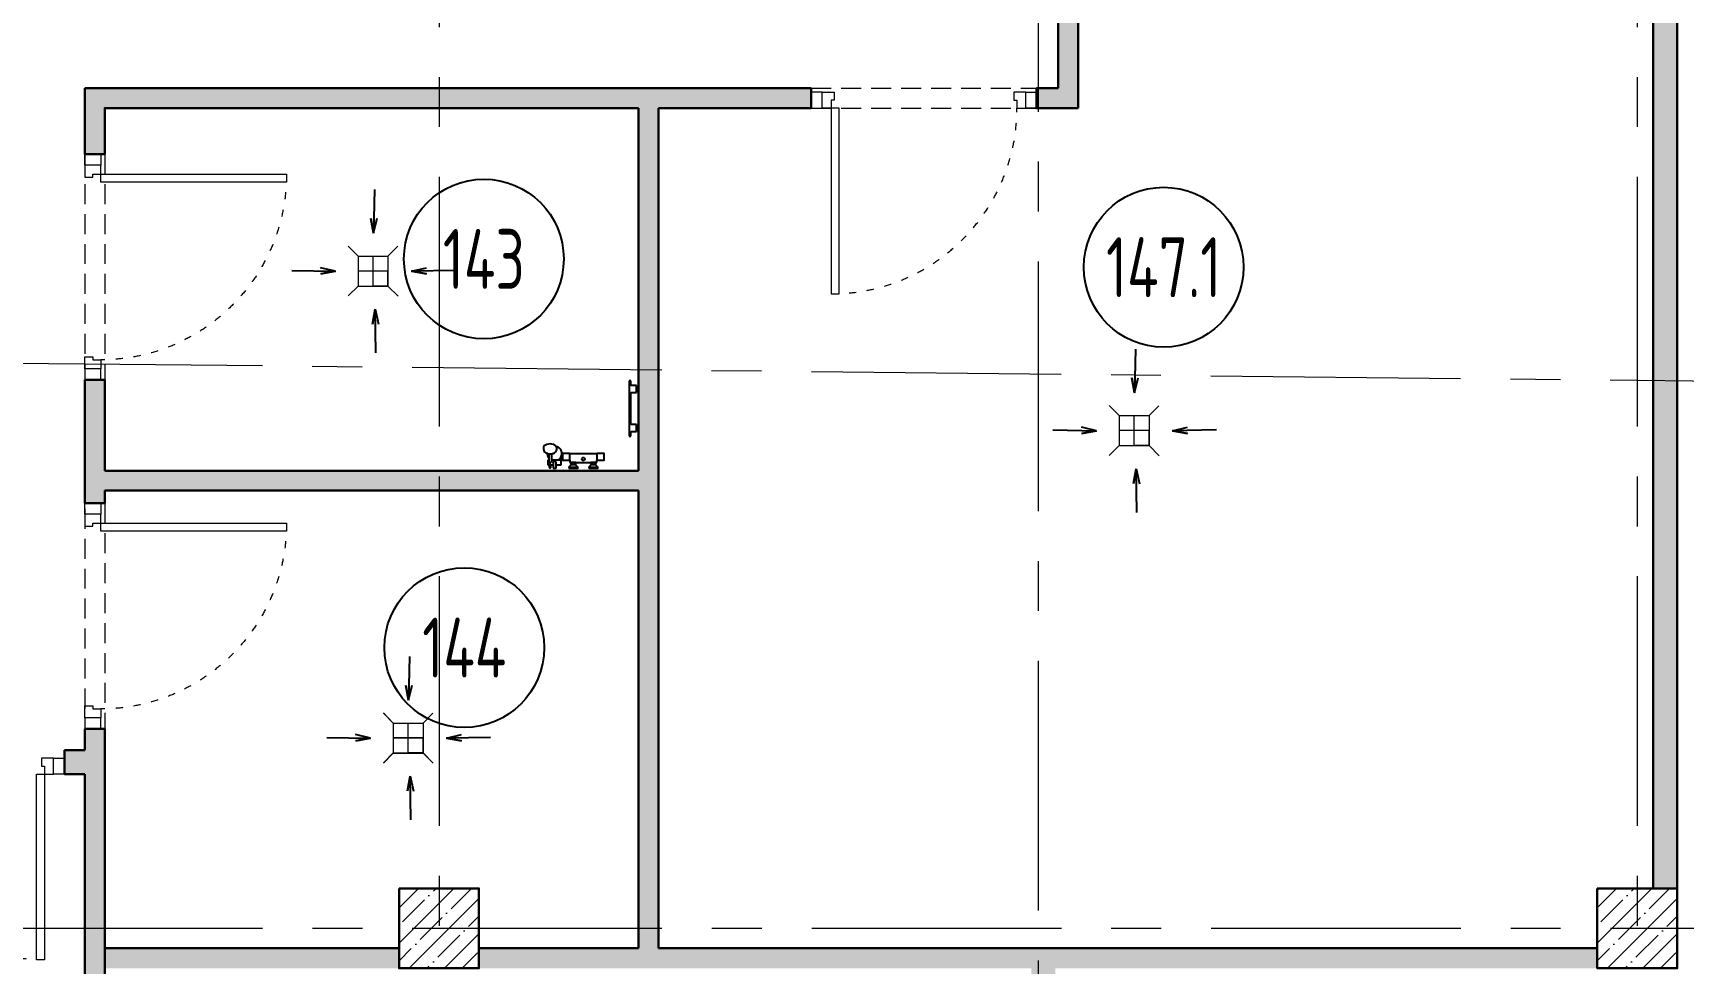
# Model space of a CAD drawing. Header units: millimetres. Extents: x -8417289 to 9420486, y 0 to 166066.
# Drawn here: x -208267 to -200000, y 100422 to 105084 of the extents above; entities that cross this region are included whole.
import ezdxf
from ezdxf import colors
from ezdxf.entities.mleader import LeaderData, LeaderLine
from ezdxf.enums import TextEntityAlignment as Align
from ezdxf.math import Vec2, Vec3

# ---------------------------------------------------------------- set-up
doc = ezdxf.new("R2010")
doc.units = ezdxf.units.MM
doc.header["$MEASUREMENT"] = 0
for name, pattern in [('ACAD_ISO03W100', [30, 12, -18]), ('ADSK_Штриховая_ш2 п1', [3, 2, -1]), ('CENTER', [2, 1.25, -0.25, 0.25, -0.25])]:
    doc.linetypes.add(name, pattern=pattern)
doc.layers.get('0').update_dxf_attribs({"color": 250, "lineweight": 9})
for name, color, linetype, lineweight in [('_АР ТЕКСТ', 250, 'Continuous', 25), ('АР_Двери', 175, 'Continuous', 18), ('АР_Колонны', 250, 'Continuous', 30), ('АР_Колонны Штрих', 250, 'Continuous', 5), ('АР_Маркер экспликации', 239, 'Continuous', 13), ('АР_Номер помещения', 1, 'Continuous', 25), ('АР_Оси', 195, 'Continuous', 9), ('АР_Перегородки газоблок', 165, 'Continuous', 30), ('АР_Перегородки газоблок_Штрих', 165, 'Continuous', 5), ('АР_тонкая линия', 250, 'Continuous', 0)]:
    doc.layers.add(name, color=color, linetype=linetype, lineweight=lineweight)
for name, color, linetype in [('ТХ_ВК_оборуд.ТХ', 250, 'Continuous'), ('ТХ_ВК_трапы', 5, 'Continuous'), ('ТХ_привязки ЭО', 96, 'Continuous'), ('ТХ_привязки_ВК', 174, 'Continuous'), ('ТХ_сантехника', 253, 'Continuous')]:
    doc.layers.add(name, color=color, linetype=linetype)
doc.styles.add('ISOCPEUR', font='isocpeur.TTF')
pattern_1 = [(50, (0, 0), (215.17805, -18.82564), [22.5, -247.5]), (355, (0, 0), (-41.6254, 225.65764), [18, -198]), (100.45144, (17.93, -1.57), (173.55265, 206.832), [19.12206, -210.34263]), (46.1842, (0, 60), (320.1724, -49.65578), [33.75, -371.25]), (96.63564, (26.68, 55.86), (280.3986, 292.2356), [28.6831, -315.51413]), (351.18416, (0, 60), (280.3986, 292.2356), [27, -297]), (21, (30, 45), (179.07212, -120.78567), [22.5, -247.5]), (326, (30, 45), (72.9946, 217.54501), [18, -198]), (71.45144, (44.92, 34.93), (252.06671, 96.75935), [19.12206, -210.34263]), (37.5, (0, 0), (3.647957, 99.868156), [0, -195.6, 0, -201, 0, -198.75]), (7.5, (0, 0), (78.92086, 118.323514), [0, -114.6, 0, -191.1, 0, -75.75]), (327.5, (-66.9, 0), (160.14673, -6.766462), [0, -75, 0, -234, 0, -310.5]), (317.5, (-96.9, 0), (174.95585, 30.031495), [0, -97.5, 0, -155.4, 0, -220.5])]

# ---------------------------------------------------------------- blocks, each defined once
blk = doc.blocks.new('*U1018')
blk.add_lwpolyline([(-100, 80), (-100, 1010), (-140, 1010), (-140, 80)], close=True)
for points in [[(-1130, 0), (-1130, 80), (-1075, 80), (-1075, 0), (-1130, 0)], [(-1075, 80), (-1075, 0), (-1015, 0), (-1015, 40), (-1030, 40), (-1030, 80), (-1075, 80)], [(-55, 80), (-55, 0), (-115, 0), (-115, 40), (-100, 40), (-100, 80), (-55, 80)], [(0, 0), (0, 80), (-55, 80), (-55, 0), (0, 0)]]:
    blk.add_lwpolyline(points)
at = {"linetype": 'ACAD_ISO03W100', "ltscale": 3}
blk.add_arc((-100, 80), 930, 90, 180, dxfattribs=at)
blk = doc.blocks.new('*U58')
at = {"layer": 'АР_Номер помещения', "color": 7}
blk.add_circle((-7943.3, 3244.8), 400, dxfattribs=at)
at = {"color": 7, "style": 'ISOCPEUR', "width": 0.7, "flags": 1}
blk.add_attdef('КАТЕГОРИЯ', (-499.2, -2092.2), '', height=250, dxfattribs=at)
at = {"layer": 'АР_Номер помещения', "color": 7, "style": 'ISOCPEUR', "width": 0.7}
blk.add_attdef('НОМЕР_ПОМЕЩЕНИЯ', text='', height=300, dxfattribs=at).set_placement((-7943.3, 3244.8), align=Align.MIDDLE_CENTER)
blk = doc.blocks.new('*U59')
at = {"layer": 'АР_Номер помещения', "color": 7}
blk.add_circle((-7168.2, 4654.6), 400, dxfattribs=at)
at = {"color": 7, "style": 'ISOCPEUR', "width": 0.7, "flags": 1}
blk.add_attdef('КАТЕГОРИЯ', (-499.2, -2092.2), '', height=250, dxfattribs=at)
at = {"layer": 'АР_Номер помещения', "color": 7, "style": 'ISOCPEUR', "width": 0.7}
blk.add_attdef('НОМЕР_ПОМЕЩЕНИЯ', text='', height=300, dxfattribs=at).set_placement((-7168.2, 4654.6), align=Align.MIDDLE_CENTER)
blk = doc.blocks.new('*U965')
for points in [[(0, 0), (0, -80), (55, -80), (55, 0), (0, 0)], [(55, -80), (55, 0), (115, 0), (115, -40), (100, -40), (100, -80), (55, -80)], [(1075, -80), (1075, 0), (1015, 0), (1015, -40), (1030, -40), (1030, -80), (1075, -80)], [(1130, 0), (1130, -80), (1075, -80), (1075, 0), (1130, 0)]]:
    blk.add_lwpolyline(points)
blk.add_lwpolyline([(100, -80), (100, -1010), (140, -1010), (140, -80)], close=True)
at = {"linetype": 'ACAD_ISO03W100', "ltscale": 3}
blk.add_arc((100, -80), 930, 270, 0, dxfattribs=at)
blk = doc.blocks.new('*U899')
at = {"layer": 'АР_Номер помещения', "color": 7}
blk.add_circle((-1420.8, -700.2), 400, dxfattribs=at)
at = {"color": 7, "style": 'ISOCPEUR', "width": 0.7, "flags": 1}
blk.add_attdef('КАТЕГОРИЯ', (-499.2, -2092.2), '', height=250, dxfattribs=at)
at = {"layer": 'АР_Номер помещения', "color": 7, "style": 'ISOCPEUR', "width": 0.7}
blk.add_attdef('НОМЕР_ПОМЕЩЕНИЯ', text='', height=300, dxfattribs=at).set_placement((-1420.8, -700.2), align=Align.MIDDLE_CENTER)
blk = doc.blocks.new('_DotSmall')
at = {"color": 0, "linetype": 'ByBlock', "const_width": 0.5}
blk.add_lwpolyline([(-0.0625, 0, 1), (0.0625, 0, 1)], format="xyb", close=True, dxfattribs=at)
blk = doc.blocks.new('Трап ТХ')
at = {"layer": 'ТХ_ВК_трапы', "color": 5, "lineweight": 0}
for p, q in [((305243.2, -196674.3), (305292.9, -196724.5)), ((305292.9, -196724.5), (305292.9, -196874.5)), ((305292.9, -196724.5), (305442.2, -196724.5)), ((305367.6, -196874.5), (305367.6, -196724.5)), ((305491.2, -196675.5), (305442.2, -196724.5)), ((305442.2, -196724.5), (305442.2, -196874.5)), ((305442.2, -196799.5), (305292.9, -196799.5)), ((305442.2, -196874.5), (305442.2, -196799.5)), ((305243.2, -196924.3), (305292.9, -196874.5)), ((305292.9, -196874.5), (305442.2, -196874.5)), ((305442.2, -196874.5), (305367.6, -196874.5)), ((305493.2, -196925.5), (305442.2, -196874.5))]:
    blk.add_line(p, q, dxfattribs=at)
blk = doc.blocks.new('A$C985b353d')
at = {"layer": 'ТХ_ВК_трапы', "ltscale": 100}
for p, q in [((6.4, 408.7), (2.2, 189.2)), ((2.2, 189.2), (-11.2, 263.5)), ((-11.2, 263.5), (2.2, 189.2)), ((2.2, 189.2), (19.8, 264.3)), ((-407.4, 3.3), (-187.9, -0.9)), ((-187.9, -0.9), (-263, 16.7)), ((192.3, -0.9), (267.4, 16.7)), ((411.8, 3.3), (192.3, -0.9)), ((-187.9, -0.9), (-262.2, -14.3)), ((-262.2, -14.3), (-187.9, -0.9)), ((192.3, -0.9), (266.6, -14.3)), ((266.6, -14.3), (192.3, -0.9)), ((9.7, -190.8), (-3.8, -265.2)), ((-3.8, -265.2), (9.7, -190.8)), ((13.8, -410.3), (9.7, -190.8)), ((9.7, -190.8), (27.3, -265.9))]:
    blk.add_line(p, q, dxfattribs=at)
blk = doc.blocks.new('_Dot')
at = {"color": 0, "linetype": 'ByBlock', "lineweight": -2}
blk.add_line((-0.5, 0), (-1, 0), dxfattribs=at)
at = {"color": 0, "linetype": 'ByBlock', "const_width": 0.5}
blk.add_lwpolyline([(-0.25, 0, 1), (0.25, 0, 1)], format="xyb", close=True, dxfattribs=at)
blk = doc.blocks.new('_None')

msp = doc.modelspace()

# ---------------------------------------------------------------- hatches: boundary and pattern name
at = {"layer": 'АР_Колонны Штрих', "ltscale": 100}
h = msp.add_hatch(dxfattribs=at)
h.set_pattern_fill('ANSI35', color=256, scale=500)
h.set_pattern_definition([(45, (-1163486.01, 140672.16), (-88.388348, 88.388348), []), (45, (-1163397.63, 140672.16), (-88.388348, 88.388348), [156.25, -31.25, 0, -31.25])])
h.paths.add_polyline_path([(-206033.9, 100800.7), (-206433.9, 100800.7), (-206433.9, 100400.7), (-206033.9, 100400.7)])
h = msp.add_hatch(dxfattribs=at)
h.set_pattern_fill('ANSI35', color=256, scale=500)
h.set_pattern_definition([(45, (-1157486.01, 140672.16), (-88.388348, 88.388348), []), (45, (-1157397.63, 140672.16), (-88.388348, 88.388348), [156.25, -31.25, 0, -31.25])])
h.paths.add_polyline_path([(-200033.9, 100800.7), (-200433.9, 100800.7), (-200433.9, 100400.7), (-200033.9, 100400.7)])
at = {"layer": 'АР_Перегородки газоблок_Штрих', "ltscale": 100}
h = msp.add_hatch(dxfattribs=at)
h.set_pattern_fill('AR-CONC', color=256, scale=30)
h.set_pattern_definition(pattern_1)
h.paths.add_polyline_path([(-210461.8, 109734.7), (-210361.8, 109634.7)], flags=17)
h.paths.add_polyline_path([(-201173.4, 109734.7), (-201293.4, 109734.7), (-210461.8, 109734.7), (-210361.8, 109634.7), (-202922.4, 109634.7), (-202922.4, 109061.2), (-202922.4, 108895.3), (-200153.9, 108895.3), (-200153.9, 106920.6), (-203133.9, 106920.6), (-203133.9, 104807.7), (-203241.9, 104807.7), (-203241.9, 104707.7), (-203033.9, 104707.7), (-203033.9, 106800.7), (-200033.9, 106800.7), (-200033.9, 110700.9), (-201173.4, 110702.5), (-201293.4, 110702.5), (-201293.4, 109734.7), (-201173.4, 109734.7), (-201173.4, 110062.1), (-201173.4, 110581.1), (-201173.4, 110582.5), (-200153.9, 110581.1), (-200153.9, 109015.3), (-201173.4, 109015.3)])
h.paths.add_polyline_path([(-201293.4, 109634.7), (-201293.4, 109014.7), (-202822.4, 109014.7), (-202822.4, 109634.7)], flags=16)
h.paths.add_polyline_path([(-202970, 109634.7), (-202849.5, 109634.7)], flags=17)
h = msp.add_hatch(dxfattribs=at)
h.set_pattern_fill('AR-CONC', color=256, scale=30)
h.set_pattern_definition(pattern_1)
h.paths.add_polyline_path([(-200034.1, 106400.7), (-200154.1, 106400.7), (-200154.1, 100800.7), (-200034.1, 100800.7)])
h = msp.add_hatch(dxfattribs=at)
h.set_pattern_fill('AR-CONC', color=256, scale=30)
h.set_pattern_definition(pattern_1)
h.paths.add_polyline_path([(-204369.9, 104807.7), (-204613.1, 104807.7), (-206233.9, 104807.7), (-206233.9, 104707.7), (-205234.4, 104707.7), (-205234.4, 103398.1), (-205134.4, 103397.1), (-205134.4, 104707.7), (-204369.9, 104707.7)])
h.paths.add_polyline_path([(-206233.9, 104807.7), (-208007.7, 104807.7), (-208007.6, 104477.3), (-207907.6, 104477.3), (-207907.7, 104707.7), (-206233.9, 104707.7)])
h.paths.add_polyline_path([(-206233.9, 102892.2), (-207907.7, 102892.2), (-207907.7, 103347.3), (-208007.7, 103347.3), (-208007.7, 102729), (-207907.7, 102729), (-207907.7, 102792.2), (-206233.9, 102792.2)])
h.paths.add_polyline_path([(-205134.4, 103397.1), (-205234.4, 103398.1), (-205234.4, 102892.2), (-206233.9, 102892.2), (-206233.9, 102792.2), (-205234.4, 102792.2), (-205234.4, 100500.7), (-205134.4, 100500.7)])
h = msp.add_hatch(dxfattribs=at)
h.set_pattern_fill('AR-CONC', color=256, scale=30)
h.set_pattern_definition(pattern_1)
h.paths.add_polyline_path([(-207907.7, 101599), (-208007.6, 101599), (-208007.7, 101492.4), (-208110, 101492.4), (-208110, 101372.4), (-208007.7, 101372.4), (-208007.7, 99600.7), (-211914, 99600.7), (-211914, 99480.7), (-208007.5, 99480.7), (-208007.6, 97939.7), (-207907.6, 97939.7), (-207907.7, 100400.7), (-206433.9, 100400.7), (-206433.9, 100500.7), (-207907.7, 100500.7)])
h = msp.add_hatch(dxfattribs=at)
h.set_pattern_fill('AR-CONC', color=256, scale=30)
h.set_pattern_definition(pattern_1)
h.paths.add_polyline_path([(-200433.9, 100500.7), (-203233.8, 100500.7), (-203233.9, 99100.7), (-203148.1, 99100.7), (-203148.1, 100400.7), (-200433.9, 100400.7)])
h.paths.add_polyline_path([(-203233.8, 100500.7), (-206033.9, 100500.7), (-206033.9, 100400.7), (-203268.1, 100400.7), (-203268, 99800.7), (-203268, 99100.7), (-203233.9, 99100.7)])
h.paths.add_polyline_path([(-203148.1, 99100.7), (-203268.1, 99100.7), (-203268, 96390.7), (-204900.9, 96390.7), (-204900.9, 96270.7), (-203064, 96270.7), (-203064, 96350.7), (-203063.9, 96390.7), (-203148, 96390.7)])

# ---------------------------------------------------------------- linework, layer by layer
at = {"layer": 'АР_Колонны', "ltscale": 100}
for points in [[(-206433.9, 100800.7), (-206033.9, 100800.7), (-206033.9, 100400.7), (-206433.9, 100400.7)], [(-200433.9, 100800.7), (-200033.9, 100800.7), (-200033.9, 100400.7), (-200433.9, 100400.7)]]:
    msp.add_lwpolyline(points, close=True, dxfattribs=at)
at = {"layer": 'АР_Оси', "linetype": 'CENTER', "ltscale": 1000}
for p, q in [((-203233.8, 135939.9), (-203233.8, 80207.5)), ((-206233.9, 134363.2), (-206233.9, 78630.8)), ((-200233.9, 134363.2), (-200233.9, 78630.8)), ((-224367.6, 103600.7), (-196974, 103310.7)), ((-224367.6, 100600.7), (-141189.2, 100600.7))]:
    msp.add_line(p, q, dxfattribs=at)
at = {"layer": 'АР_Перегородки газоблок', "ltscale": 100}
for p, q in [((-203133.9, 104807.7), (-203133.9, 106400.7)), ((-203241.9, 104707.7), (-203241.9, 104807.7)), ((-203241.9, 104807.7), (-203133.9, 104807.7)), ((-203241.9, 104707.7), (-203033.9, 104707.7)), ((-208007.7, 102729), (-207907.7, 102729)), ((-208007.7, 101599), (-207907.7, 101599))]:
    msp.add_line(p, q, dxfattribs=at)
for points in [[(-200033.9, 110701), (-200033.9, 106800.7), (-203033.9, 106800.7), (-203033.9, 104707.7)], [(-200153.9, 106400.7), (-200153.9, 104687.7)], [(-200033.9, 106400.7), (-200033.9, 100800.7)], [(-208007.6, 104477.3), (-208007.7, 104807.7)], [(-208007.7, 104807.7), (-204369.9, 104807.7)], [(-204613.1, 104807.7), (-204369.9, 104807.7)], [(-204369.9, 104807.7), (-204369.9, 104707.7)], [(-205234.4, 104707.7), (-207907.7, 104707.7), (-207907.6, 104477.3), (-208007.6, 104477.3)], [(-205234.4, 102892.2), (-205234.4, 104707.7)], [(-205134.4, 100500.7), (-205134.4, 104707.7)], [(-205134.4, 104707.7), (-204369.9, 104707.7)], [(-200153.9, 104687.7), (-200153.9, 100800.7)], [(-208007.7, 103347.3), (-207907.7, 103347.3)], [(-208007.7, 102729), (-208007.7, 103347.3)], [(-207907.7, 102892.2), (-207907.7, 103347.3)], [(-208007.7, 102892.2), (-208007.7, 102892.2)], [(-207907.7, 102892.2), (-205234.4, 102892.2)], [(-208007.7, 102792.2), (-208007.7, 102792.2)], [(-207907.7, 102729), (-207907.7, 102792.2)], [(-207907.7, 102792.2), (-205234.4, 102792.2)], [(-205234.4, 100500.7), (-205234.4, 102792.2)], [(-208007.7, 101492.4), (-208007.7, 101599)], [(-207907.7, 101328.2), (-207907.7, 101599)], [(-208110, 101372.4), (-208110, 101492.4)], [(-208110, 101492.4), (-208007.7, 101492.4)], [(-208110, 101372.4), (-208007.7, 101372.4)], [(-208007.7, 99600.7), (-208007.7, 101372.4)], [(-207907.7, 99452.4), (-207907.7, 101372.4)], [(-206433.9, 100500.7), (-207907.7, 100500.7)], [(-206033.9, 100500.7), (-205234.4, 100500.7)], [(-205134.4, 100500.7), (-200433.9, 100500.7)]]:
    msp.add_lwpolyline(points, dxfattribs=at)
at = {"layer": 'АР_тонкая линия', "linetype": 'ADSK_Штриховая_ш2 п1', "ltscale": 50}
for p, q in [((-204370, 104807.7), (-203239.9, 104807.5)), ((-204369.9, 104707.7), (-203239.9, 104707.2))]:
    msp.add_line(p, q, dxfattribs=at)
for points in [[(-208007.8, 104477.3), (-208007.8, 103347.3)], [(-207907.6, 104477.3), (-207907.6, 103347.3)], [(-208007.6, 102701.5), (-208007.6, 101599)], [(-207907.7, 102729), (-207907.7, 101599)]]:
    msp.add_lwpolyline(points, dxfattribs=at)
at = {"layer": 'ТХ_сантехника'}
for p, q in [((-205281.1, 103342.9), (-205281.1, 103065.5)), ((-205273.7, 103342.9), (-205281.1, 103342.9)), ((-205273.7, 103319.5), (-205273.7, 103342.9)), ((-205244.4, 103319.5), (-205273.7, 103319.5)), ((-205273.7, 103124.2), (-205273.7, 103284.2)), ((-205273.7, 103284.2), (-205244.4, 103284.2)), ((-205244.4, 103284.2), (-205244.4, 103319.5)), ((-205244.4, 103124.2), (-205273.7, 103124.2)), ((-205244.4, 103088.9), (-205244.4, 103124.2)), ((-205709.9, 103011.9), (-205711.1, 103007)), ((-205706.6, 103016.6), (-205709.9, 103011.9)), ((-205701.3, 103020.5), (-205706.6, 103016.6)), ((-205694.4, 103023.6), (-205701.3, 103020.5)), ((-205686.4, 103025.5), (-205694.4, 103023.6)), ((-205677.7, 103026.1), (-205686.4, 103025.5)), ((-205669.1, 103025.5), (-205677.7, 103026.1)), ((-205661.1, 103023.6), (-205669.1, 103025.5)), ((-205654.2, 103020.5), (-205661.1, 103023.6)), ((-205648.9, 103016.6), (-205654.2, 103020.5)), ((-205646.7, 103013.5), (-205648.9, 103016.6)), ((-205645.5, 103011.9), (-205646.7, 103013.5)), ((-205644.4, 103007), (-205645.5, 103011.9)), ((-205281.1, 103065.5), (-205273.7, 103065.5)), ((-205273.7, 103065.5), (-205273.7, 103088.9)), ((-205273.7, 103088.9), (-205244.4, 103088.9)), ((-205711.1, 103007), (-205711.1, 102999.9)), ((-205711.1, 102999.9), (-205710.7, 102997.8)), ((-205710.7, 102997.8), (-205709.6, 102992.9)), ((-205709.6, 102992.9), (-205708.6, 102991.1)), ((-205708.6, 102991.1), (-205705.4, 102986.6)), ((-205705.4, 102986.6), (-205704.1, 102985.4)), ((-205704.1, 102985.4), (-205699.2, 102981.8)), ((-205699.2, 102981.8), (-205692.9, 102979)), ((-205692.9, 102979), (-205691.7, 102978.7)), ((-205689.5, 102978.1), (-205691.7, 102978.7)), ((-205689.5, 102978.1), (-205683.8, 102976.7)), ((-205684.5, 102945.5), (-205688.4, 102945.5)), ((-205688.4, 102945.5), (-205688.4, 102921.5)), ((-205685.1, 102977), (-205684.7, 102964.9)), ((-205684.7, 102964.9), (-205684.4, 102936.7)), ((-205684.6, 102956.1), (-205684.5, 102945.5)), ((-205684.2, 102935.7), (-205684.4, 102936.7)), ((-205683.8, 102934.6), (-205684.2, 102935.7)), ((-205683.8, 102976.7), (-205677.7, 102976.3)), ((-205683, 102933.8), (-205683.8, 102934.6)), ((-205682.1, 102933.1), (-205683, 102933.8)), ((-205681.1, 102932.7), (-205682.1, 102933.1)), ((-205681.1, 102932.7), (-205679.5, 102931.9)), ((-205681.1, 102932.7), (-205681.1, 102932.7)), ((-205680.9, 102932.7), (-205681.1, 102932.7)), ((-205679.7, 102932.5), (-205680.9, 102932.7)), ((-205675.7, 102932.5), (-205679.7, 102932.5)), ((-205679.5, 102931.9), (-205677.7, 102931.7)), ((-205677.7, 102976.3), (-205671.7, 102976.7)), ((-205677.7, 102931.7), (-205676, 102931.9)), ((-205676, 102931.9), (-205674.4, 102932.7)), ((-205674.5, 102932.7), (-205675.7, 102932.5)), ((-205674.4, 102932.7), (-205674.5, 102932.7)), ((-205673.4, 102933.1), (-205674.4, 102932.7)), ((-205674.4, 102932.7), (-205674.4, 102932.7)), ((-205672.4, 102933.8), (-205673.4, 102933.1)), ((-205671.7, 102934.6), (-205672.4, 102933.8)), ((-205671.7, 102976.7), (-205666, 102978.1)), ((-205671.2, 102935.7), (-205671.7, 102934.6)), ((-205671.1, 102936.7), (-205671.2, 102935.7)), ((-205670.7, 102964.9), (-205671.1, 102936.7)), ((-205637.7, 102945.5), (-205671, 102945.5)), ((-205670.4, 102977), (-205670.7, 102964.9)), ((-205666, 102978.1), (-205662.5, 102979)), ((-205662.5, 102979), (-205656.2, 102981.8)), ((-205662.4, 102933.5), (-205662.4, 102921.5)), ((-205662.4, 102933.5), (-205662.4, 102921.5)), ((-205656.2, 102981.8), (-205651.4, 102985.4)), ((-205651.4, 102985.4), (-205650, 102986.6)), ((-205650, 102986.6), (-205646.8, 102991.1)), ((-205647.7, 102921.5), (-205647.7, 102933.5)), ((-205646.8, 102991.1), (-205645.9, 102992.9)), ((-205645.9, 102992.9), (-205644.7, 102997.8)), ((-205644.7, 102997.8), (-205644.4, 102999.9)), ((-205644.4, 102999.9), (-205644.4, 103007)), ((-205621.7, 102945.5), (-205637.7, 102945.5)), ((-205636, 102946.5), (-205615.1, 102946.5)), ((-205615.1, 102955.2), (-205626.2, 102955.2)), ((-205621.7, 102921.5), (-205621.7, 102945.5)), ((-205615.1, 102976.8), (-205615.1, 102955.2)), ((-205615.1, 102955.2), (-205615.1, 102946.5)), ((-205615.1, 102946.5), (-205615.1, 102946.2)), ((-205579.7, 102978.8), (-205613.1, 102978.8)), ((-205613.1, 102944.2), (-205579.7, 102944.2)), ((-205579.7, 102975.5), (-205579.7, 102978.8)), ((-205578.4, 102975.5), (-205579.7, 102975.5)), ((-205579.7, 102975.5), (-205579.7, 102944.9)), ((-205579.7, 102944.2), (-205579.7, 102944.9)), ((-205579.7, 102944.9), (-205578.4, 102944.9)), ((-205443.7, 102976.2), (-205578.4, 102976.2)), ((-205578.4, 102976.2), (-205578.4, 102976.1)), ((-205578.4, 102976.1), (-205578.4, 102975.7)), ((-205578.4, 102975.7), (-205578.4, 102975.5)), ((-205578.4, 102944.9), (-205578.4, 102975.7)), ((-205578.4, 102944.9), (-205578.4, 102933.5)), ((-205578.4, 102933.5), (-205573.7, 102933.5)), ((-205573.7, 102933.5), (-205573.7, 102922.2)), ((-205548.4, 102933.5), (-205573.7, 102933.5)), ((-205567.4, 102922.2), (-205567.4, 102933.5)), ((-205554.7, 102922.2), (-205554.7, 102933.5)), ((-205548.4, 102922.2), (-205548.4, 102933.5)), ((-205548.4, 102933.5), (-205473.7, 102933.5)), ((-205473.7, 102933.5), (-205473.7, 102922.2)), ((-205448.4, 102933.5), (-205473.7, 102933.5)), ((-205467.4, 102922.2), (-205467.4, 102933.5)), ((-205454.7, 102922.2), (-205454.7, 102933.5)), ((-205448.4, 102922.2), (-205448.4, 102933.5)), ((-205448.4, 102933.5), (-205443.7, 102933.5)), ((-205443.7, 102976.1), (-205443.7, 102976.2)), ((-205443.7, 102975.7), (-205443.7, 102976.1)), ((-205443.7, 102975.5), (-205443.7, 102975.7)), ((-205442.4, 102975.5), (-205443.7, 102975.5)), ((-205443.7, 102975.5), (-205443.7, 102944.9)), ((-205443.7, 102933.5), (-205443.7, 102944.9)), ((-205443.7, 102944.9), (-205442.4, 102944.9)), ((-205409.1, 102978.8), (-205442.4, 102978.8)), ((-205442.4, 102978.8), (-205442.4, 102975.5)), ((-205442.4, 102944.9), (-205442.4, 102975.5)), ((-205442.4, 102944.9), (-205442.4, 102944.2)), ((-205442.4, 102944.2), (-205409.1, 102944.2)), ((-205407.1, 102946.2), (-205407.1, 102976.8)), ((-205688.4, 102921.5), (-205682.1, 102921.5)), ((-205682.1, 102921.5), (-205682.1, 102910.2)), ((-205673.4, 102921.5), (-205682.1, 102921.5)), ((-205673.4, 102910.2), (-205673.4, 102921.5)), ((-205673.4, 102921.5), (-205662.4, 102921.5)), ((-205662.4, 102921.5), (-205662.4, 102904.2)), ((-205662.4, 102904.2), (-205647.7, 102904.2)), ((-205647.7, 102904.2), (-205647.7, 102921.5)), ((-205647.7, 102921.5), (-205621.7, 102921.5)), ((-205571.7, 102922.2), (-205584.4, 102908.9)), ((-205584.4, 102908.9), (-205584.4, 102904.2)), ((-205537.7, 102908.9), (-205584.4, 102908.9)), ((-205584.4, 102904.2), (-205537.7, 102904.2)), ((-205573.7, 102922.2), (-205571.7, 102922.2)), ((-205550.4, 102922.2), (-205571.7, 102922.2)), ((-205537.7, 102908.9), (-205550.4, 102922.2)), ((-205550.4, 102922.2), (-205548.4, 102922.2)), ((-205537.7, 102904.2), (-205537.7, 102908.9)), ((-205471.7, 102922.2), (-205484.4, 102908.9)), ((-205484.4, 102908.9), (-205484.4, 102904.2)), ((-205437.7, 102908.9), (-205484.4, 102908.9)), ((-205484.4, 102904.2), (-205437.7, 102904.2)), ((-205473.7, 102922.2), (-205471.7, 102922.2)), ((-205450.4, 102922.2), (-205471.7, 102922.2)), ((-205437.7, 102908.9), (-205450.4, 102922.2)), ((-205450.4, 102922.2), (-205448.4, 102922.2)), ((-205437.7, 102904.2), (-205437.7, 102908.9))]:
    msp.add_line(p, q, dxfattribs=at)
for centre, major_axis, start_param, end_param in [((-205655.1, 102977.8), (25.9, 25.9), -1.450597, 0.554553), ((-205655.2, 102977.8), (25.8, -25.8), 3.901829, 4.560561), ((-205655.1, 102933.5), (5.19, -5.19), 0.785398, 3.926991), ((-205655.1, 102977.8), (25.9, -25.9), 5.990979, 6.04581), ((-205655.1, 102977.8), (25.9, 25.9), 4.475014, 4.832588), ((-205613.1, 102976.8), (1.41, 1.41), 0.785398, 2.356194), ((-205613.1, 102946.2), (1.41, 1.41), 2.356194, 3.926991), ((-205511.1, 102950.9), (5.66, 5.66), 2.356194490192329, 8.639379797371916), ((-205409.1, 102976.8), (1.41, -1.41), 0.785398, 2.356194), ((-205409.1, 102946.2), (1.41, 1.41), 3.926991, 5.497787), ((-205677.7, 102910.2), (3.06, 3.06), 2.356194, 5.497787)]:
    msp.add_ellipse(centre, major_axis=major_axis, ratio=1, start_param=start_param, end_param=end_param, dxfattribs=at)

# ---------------------------------------------------------------- block references
at = {"layer": 'АР_Двери'}
msp.add_blockref('*U965', (-204369.9, 104787.7), dxfattribs=at)
at = {"layer": 'АР_Двери', "xscale": -1}
for p, rotation in [((-208007.6, 104477.3), 270), ((-208007.6, 102729), 270), ((-208110, 101452.4), 180)]:
    msp.add_blockref('*U1018', p, dxfattribs=dict(at, rotation=rotation))
at = {"layer": 'АР_Маркер экспликации'}
ref = msp.add_blockref('*U59', (-198841.2, 99297.8), dxfattribs=at)
ref.add_attrib('НОМЕР_ПОМЕЩЕНИЯ', '143', dxfattribs={"layer": 'АР_Номер помещения', "color": 7, "height": 300, "style": 'ISOCPEUR', "width": 0.7}).set_placement((-206009.3, 103952.3), align=Align.MIDDLE_CENTER)
at = {"layer": 'АР_Маркер экспликации', "color": 7}
ref = msp.add_blockref('*U899', (-201184.5, 104611.3), dxfattribs=at)
ref.add_attrib('НОМЕР_ПОМЕЩЕНИЯ', '147.1', dxfattribs={"layer": 'АР_Номер помещения', "color": 7, "height": 300, "style": 'ISOCPEUR', "width": 0.7}).set_placement((-202605.2, 103911), align=Align.MIDDLE_CENTER)
ref = msp.add_blockref('*U58', (-198164.1, 98761.3), dxfattribs=at)
ref.add_attrib('НОМЕР_ПОМЕЩЕНИЯ', '144', dxfattribs={"layer": 'АР_Номер помещения', "color": 7, "height": 300, "style": 'ISOCPEUR', "width": 0.7}).set_placement((-206107.4, 102006.2), align=Align.MIDDLE_CENTER)
at = {"layer": 'АР_тонкая линия', "ltscale": 500}
for p in [(-206564, 103891.9), (-202753.3, 103092.8), (-206388.3, 101553.6)]:
    msp.add_blockref('A$C985b353d', p, dxfattribs=at)
at = {"layer": 'ТХ_ВК_оборуд.ТХ'}
for p in [(-511931.6, 300691.4), (-508120.8, 299892.3), (-511755.8, 298353.1), (-511755.8, 298352.6)]:
    msp.add_blockref('Трап ТХ', p, dxfattribs=at)

# ---------------------------------------------------------------- leaders
at = {"layer": '_АР ТЕКСТ'}
ml = msp.add_multileader_mtext('Standard', dxfattribs=at)
ml.set_content('{\\W0.8;-2,550}', color=256, style='ISOCPEUR')
ml.set_leader_properties(color=256, linetype='Continuous', lineweight=-1)
ml.set_arrow_properties(name='DOTSMALL')
ml.build(insert=Vec2(0, 0))
ml.multileader.update_dxf_attribs({"has_text_frame": 1, "text_left_attachment_type": 4, "text_right_attachment_type": 4, "dogleg_length": 100, "arrow_head_size": 180})
ctx = ml.context
ctx.base_point, ctx.char_height, ctx.arrow_head_size, ctx.landing_gap_size, ctx.plane_origin = Vec3(-302775.8, 123943.3, -2), 250, 180, 50, Vec3(-302295.5, 121699.2, -2)
ctx.left_attachment, ctx.right_attachment = 4, 4
notes = []
notes.append((ctx, [(0, (0, 0, 0), (0, 0), (1, 0), 1, [])]))
ctx.mtext.insert, ctx.mtext.width, ctx.mtext.defined_height, ctx.mtext.line_spacing_style, ctx.mtext.flow_direction = Vec3(-302725.8, 124276.6, -2), 801.086, 330.7, 2, 5
ml = msp.add_multileader_mtext('Standard', dxfattribs=at)
ml.set_content('{\\W0.8;-2,550}', color=256, style='ISOCPEUR')
ml.set_leader_properties(color=256, linetype='Continuous', lineweight=-1)
ml.set_arrow_properties(name='DOTSMALL')
ml.build(insert=Vec2(0, 0))
ml.multileader.update_dxf_attribs({"has_text_frame": 1, "text_left_attachment_type": 4, "text_right_attachment_type": 4, "dogleg_length": 100, "arrow_head_size": 180})
ctx = ml.context
ctx.base_point, ctx.char_height, ctx.arrow_head_size, ctx.landing_gap_size, ctx.plane_origin = Vec3(-314736, 120073.3, -2), 250, 180, 50, Vec3(-314255.7, 117829.3, -2)
ctx.left_attachment, ctx.right_attachment = 4, 4
notes.append((ctx, [(0, (0, 0, 0), (0, 0), (1, 0), 1, [])]))
ctx.mtext.insert, ctx.mtext.width, ctx.mtext.defined_height, ctx.mtext.line_spacing_style, ctx.mtext.flow_direction = Vec3(-314686, 120406.6, -2), 801.086, 330.7, 2, 5
at = {"layer": 'ТХ_привязки ЭО'}
ml = msp.add_multileader_mtext('Standard', dxfattribs=at)
ml.set_content('\\A1;{\\fArial|b0|i0|c204|p34;Кабель из стены на Н-1200 \\A0;мм от УЧП\\A1; (\\fArial|b0|i0|c0|p34;L-1\\fArial|b0|i0|c204|p34;,0м)\\Pдля подкл. электросушителя для рук \\A0;(поз. У240):\\P- 1,0 кВт/220В/1Ф}', color=256, style='ISOCPEUR')
ml.set_leader_properties()
ml.set_arrow_properties(name='NONE')
ml.build(insert=Vec2(0, 0))
ml.multileader.update_dxf_attribs({"text_left_attachment_type": 6, "text_right_attachment_type": 6, "dogleg_length": 0.36})
ctx = ml.context
ctx.base_point, ctx.char_height, ctx.landing_gap_size, ctx.plane_origin = Vec3(-184426.6, 102140.8, 196.8), 200, 0, Vec3(-208774.4, 93885.1, 196.8)
ctx.left_attachment, ctx.right_attachment = 6, 6
notes.append((ctx, [(0, (1, 1, 0), (-184427, 102140.8, 196.8), (1, 0), 0.36, [(0, [(-203268.1, 96909.5, 196.8), (-206154.9, 97849.8, 196.8)], 0, [])])]))
ctx.mtext.insert, ctx.mtext.width, ctx.mtext.flow_direction = Vec3(-184426.6, 102380.8, 196.8), 6437.978, 5
at = {"layer": 'ТХ_привязки_ВК'}
ml = msp.add_multileader_mtext('Standard', dxfattribs=at)
ml.set_content('{\\fArial|b0|i0|c204|p34;Вентиль подвода хол. воды dy-15,\\A1;\\fArial|b0|i0|c0|p34;\\P\\pt3;\\A0;\\fArial|b0|i0|c204|p34;Выпуск канализации dy-50\\A1;\\fArial|b0|i0|c0|p34;\\P\\fArial|b0|i0|c204|p34;для подкл. питьев. фонтанчика (поз. У300б) }', color=256, style='ISOCPEUR')
ml.set_leader_properties()
ml.set_arrow_properties(name='DOT')
ml.build(insert=Vec2(0, 0))
ml.multileader.update_dxf_attribs({"text_left_attachment_type": 6, "text_right_attachment_type": 6, "dogleg_length": 0.36, "arrow_head_size": 100})
ctx = ml.context
ctx.base_point, ctx.char_height, ctx.arrow_head_size, ctx.plane_origin = Vec3(-184433.3, 100846), 200, 100, Vec3(-195426.7, 115211.5)
ctx.left_attachment, ctx.right_attachment = 6, 6
notes.append((ctx, [(0, (1, 1, 0), (-184433.7, 100846), (1, 0), 0.36, [(1, [(-203817.3, 96270.7)], 0, [])])]))
ctx.mtext.insert, ctx.mtext.width, ctx.mtext.flow_direction = Vec3(-184431.3, 101104.8), 6052.888, 5
for ctx, leaders in notes:
    for number, flags, end, landing, length, lines in leaders:
        leader = LeaderData()
        leader.index, (leader.has_last_leader_line, leader.has_dogleg_vector, leader.attachment_direction) = number, flags
        leader.last_leader_point, leader.dogleg_vector, leader.dogleg_length = Vec3(end), Vec3(landing), length
        for number, points, colour, breaks in lines:
            line = LeaderLine()
            line.index, line.vertices, line.color, line.breaks = number, Vec3.list(points), colors.encode_raw_color(colour), breaks
            leader.lines.append(line)
        ctx.leaders.append(leader)

doc.saveas('drawing.dxf')
